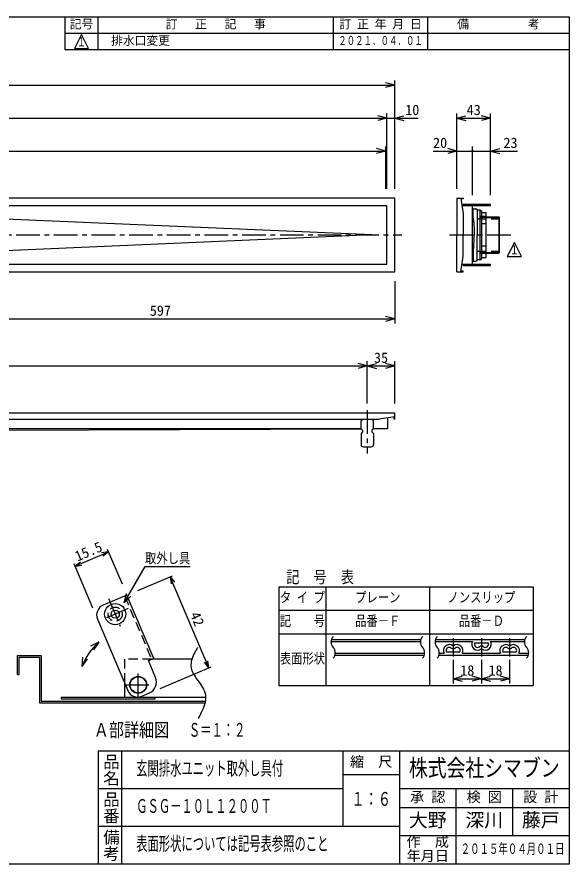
# Model space of a CAD drawing. Units: millimetres, scale not verified, with parts at other scales. Extents: x -819 to 819, y -558 to 522.
# Drawn here: x 116 to 819, y -558 to 522 of the extents above; entities that cross this region are included whole.
import ezdxf
from ezdxf.enums import TextEntityAlignment as Align

# ---------------------------------------------------------------- set-up
doc = ezdxf.new("R2010")
doc.units = ezdxf.units.MM
doc.header["$LTSCALE"] = 6
doc.linetypes.add('CHAIN1', pattern=[8, 5, -1, 1, -1])
doc.linetypes.add('DASHED2', pattern=[3, 2, -1])
for name, color, linetype in [('0-0_計極細', 2, 'Continuous'), ('0-1_計細線', 3, 'Continuous'), ('0-5_寸法線', 7, 'Continuous'), ('0-7_枠細線', 5, 'Continuous'), ('0-8_枠中線', 5, 'Continuous'), ('1-2_極細2', 2, 'Continuous'), ('1-3_細線2', 4, 'Continuous'), ('1-5_寸法2', 7, 'Continuous')]:
    doc.layers.add(name, color=color, linetype=linetype)
doc.styles.add('@ＭＳ ゴシック', font='')
doc.styles.add('ＭＳ ゴシック', font='')
doc.styles.get('@ＭＳ ゴシック').set_extended_font_data('@MS Gothic')
doc.styles.get('ＭＳ ゴシック').set_extended_font_data('MS Gothic')

msp = doc.modelspace()

# ---------------------------------------------------------------- hatches: boundary and pattern name
at = {"layer": '0-5_寸法線'}
msp.add_hatch(color=256, dxfattribs=at).paths.add_polyline_path([(697.917, 351, 1), (694.317, 351, 1)])

# ---------------------------------------------------------------- linework, layer by layer
at = {"layer": '0-0_計極細'}
for p, q in [((686.117, 281.7), (686.117, 282.9)), ((696.117, 281.7), (696.117, 282.9)), ((698.117, 281.7), (698.117, 282.9)), ((700.117, 281.7), (700.117, 282.9)), ((702.117, 281.7), (702.117, 282.9)), ((716.117, 281.7), (716.117, 282.9)), ((696.918, 264.569), (696.918, 277.2)), ((568.004, 244), (22.166, 267.768)), ((696.126, 266.428), (696.3, 266.342)), ((696.3, 266.342), (696.473, 266.086)), ((696.473, 266.086), (696.644, 265.661)), ((696.644, 265.661), (696.81, 265.071)), ((696.81, 265.071), (696.971, 264.32)), ((697.273, 262.359), (697.411, 261.164)), ((697.411, 261.164), (697.54, 259.838)), ((697.54, 259.838), (697.658, 258.39)), ((713.318, 267.5), (705.818, 267.5)), ((705.818, 267.5), (706.818, 266.5)), ((712.318, 266.5), (706.818, 266.5)), ((713.318, 267.5), (712.318, 266.5)), ((713.318, 266.2), (730.618, 266.2)), ((729.618, 267.2), (729.618, 220.8)), ((697.658, 258.39), (697.764, 256.833)), ((697.764, 256.833), (697.858, 255.178)), ((697.858, 255.178), (697.939, 253.437)), ((697.939, 253.437), (698.005, 251.623)), ((698.005, 251.623), (698.058, 249.751)), ((698.058, 249.751), (698.096, 247.835)), ((568.004, 244), (22.16, 220.227)), ((698.005, 236.377), (698.058, 238.249)), ((698.058, 238.249), (698.096, 240.165)), ((698.096, 247.835), (698.118, 245.889)), ((698.096, 240.165), (698.118, 242.111)), ((698.118, 245.889), (698.126, 243.928)), ((698.118, 242.111), (698.126, 244.072)), ((697.273, 225.641), (697.411, 226.836)), ((697.411, 226.836), (697.54, 228.162)), ((697.54, 228.162), (697.658, 229.61)), ((697.658, 229.61), (697.764, 231.167)), ((697.764, 231.167), (697.858, 232.822)), ((697.858, 232.822), (697.939, 234.563)), ((697.939, 234.563), (698.005, 236.377)), ((696.126, 221.572), (696.3, 221.658)), ((696.3, 221.658), (696.473, 221.914)), ((696.473, 221.914), (696.644, 222.339)), ((696.644, 222.339), (696.81, 222.929)), ((696.81, 222.929), (696.971, 223.68)), ((696.918, 223.431), (696.918, 210.8)), ((696.971, 223.68), (697.126, 224.587)), ((697.126, 224.587), (697.273, 225.641)), ((705.818, 220.5), (706.818, 221.5)), ((713.318, 220.5), (705.818, 220.5)), ((712.318, 221.5), (706.818, 221.5)), ((713.318, 220.5), (712.318, 221.5)), ((713.318, 221.8), (730.618, 221.8)), ((686.117, 205.1), (686.117, 206.3)), ((696.117, 205.1), (696.117, 206.3)), ((698.117, 205.1), (698.117, 206.3)), ((700.117, 205.1), (700.117, 206.3)), ((702.117, 205.1), (702.117, 206.3)), ((716.117, 205.1), (716.117, 206.3))]:
    msp.add_line(p, q, dxfattribs=at)
at = {"layer": '0-0_計極細', "linetype": 'DASHED2'}
for p, q in [((701.818, 264.5), (730.618, 264.5)), ((701.818, 223.5), (730.618, 223.5))]:
    msp.add_line(p, q, dxfattribs=at)
at = {"layer": '0-0_計極細', "linetype": 'CHAIN1'}
for p, q in [((-605.171, 244), (605.857, 244)), ((666.757, 244), (745.689, 244)), ((562, 20.641), (562, -34.629))]:
    msp.add_line(p, q, dxfattribs=at)
at = {"layer": '0-0_計極細'}
msp.add_lwpolyline([(696.971, 264.32), (697.126, 263.413), (697.273, 262.359)], dxfattribs=at)
at = {"layer": '0-1_計細線'}
for p, q in [((676.118, 291), (676.118, 244)), ((676.118, 291), (684.118, 291)), ((681.118, 291), (684.118, 270.844)), ((684.118, 290.3), (681.222, 290.3)), ((684.117, 281.7), (682.502, 281.7)), ((684.118, 291), (684.118, 290.3)), ((684.118, 270.844), (684.118, 244)), ((696.918, 277.2), (700.318, 277.2)), ((701.818, 275.7), (701.818, 244)), ((705.818, 275.5), (701.818, 275.5)), ((705.818, 212.3), (705.818, 275.7)), ((707.618, 273.9), (707.618, 214.1)), ((707.618, 272.75), (713.318, 272.75)), ((713.318, 215.25), (713.318, 272.75)), ((713.318, 267.2), (729.618, 267.2)), ((730.618, 266.2), (729.618, 267.2)), ((730.618, 221.8), (730.618, 266.2)), ((713.318, 258.375), (707.618, 258.375)), ((676.118, 197), (676.118, 244)), ((684.118, 217.156), (684.118, 244)), ((701.818, 212.3), (701.818, 244)), ((713.318, 229.625), (707.618, 229.625)), ((681.118, 197), (684.118, 217.156)), ((713.318, 220.8), (729.618, 220.8)), ((730.618, 221.8), (729.618, 220.8)), ((684.117, 206.3), (682.502, 206.3)), ((696.918, 210.8), (700.318, 210.8)), ((705.818, 212.5), (701.818, 212.5)), ((707.618, 215.25), (713.318, 215.25)), ((676.118, 197), (684.118, 197)), ((684.118, 197.7), (681.222, 197.7)), ((684.118, 197), (684.118, 197.7)), ((596.983, 11.993), (577, 9.002)), ((596.3, 9), (596.3, 11.891)), ((-577, 9), (577, 9)), ((556, 9), (554, 7)), ((554, -3), (554, 7)), ((570, 7), (568, 9)), ((570, -3), (570, 7)), ((587.7, 10.454), (587.7, -3)), ((597, 9), (596.3, 9)), ((554, -3), (8, -3)), ((20.31, -4.978), (554.046, -3.046)), ((554, -3), (556, -5)), ((556, -7), (554, -9)), ((554, -9), (554, -23)), ((556, -5), (556, -7)), ((570, -3), (568, -5)), ((568, -5), (568, -7)), ((568, -7), (570, -9)), ((587.7, -3), (570, -3)), ((570, -9), (570, -23)), ((557, -26), (567, -26))]:
    msp.add_line(p, q, dxfattribs=at)
for points in [[(597, 197), (597, 291), (-597, 291), (-597, 197)], [(-587, 281), (-587, 207), (587, 207), (587, 281)], [(684.117, 282.9), (684.117, 281.7), (719.117, 281.7), (719.117, 282.9)], [(684.117, 206.3), (684.117, 205.1), (719.117, 205.1), (719.117, 206.3)]]:
    msp.add_lwpolyline(points, close=True, dxfattribs=at)
for points in [[(684.118, 206.3), (696.117, 206.3), (696.117, 281.7), (684.118, 281.7)], [(597, 9), (597, 17), (-597, 17)]]:
    msp.add_lwpolyline(points, dxfattribs=at)
for centre, radius, start, end in [((696.918, 278), 0.8, 180, 270), ((700.318, 275.7), 1.5, 0, 90), ((705.818, 273.9), 1.8, 0, 90), ((696.918, 210), 0.8, 90, 180), ((700.318, 212.3), 1.5, 270, 360), ((705.818, 214.1), 1.8, 270, 360), ((557, -23), 3, 180, 270), ((567, -23), 3, 270, 360)]:
    msp.add_arc(centre, radius, start, end, dxfattribs=at)
at = {"layer": '0-5_寸法線'}
for p, q in [((-597, 435), (597, 435)), ((597, 435), (585.409, 438.106)), ((597, 435), (585.409, 431.894)), ((597, 303), (597, 441)), ((-587, 393), (587, 393)), ((587, 393), (575.409, 396.106)), ((587, 393), (575.409, 389.894)), ((587, 303), (587, 399)), ((587, 393), (627, 393)), ((597, 303), (597, 399)), ((597, 393), (608.591, 396.106)), ((597, 393), (608.591, 389.894)), ((676.118, 302.999), (676.118, 399)), ((676.118, 393), (687.709, 396.106)), ((676.118, 393), (687.709, 389.894)), ((676.118, 393), (719.117, 393)), ((719.117, 393), (707.526, 396.106)), ((719.117, 393), (707.526, 389.894)), ((719.117, 295.899), (719.117, 399)), ((585.5, 303), (585.5, 357)), ((676.118, 303), (676.118, 357)), ((696.117, 294.9), (696.117, 357)), ((719.117, 294.9), (719.117, 357)), ((-585.5, 351), (585.5, 351)), ((585.5, 351), (573.909, 354.106)), ((585.5, 351), (573.909, 347.894)), ((645.789, 351), (696.117, 351)), ((676.118, 351), (664.526, 354.106)), ((676.118, 351), (664.526, 347.894)), ((696.117, 351), (753.467, 351)), ((719.117, 351), (730.709, 354.106)), ((719.117, 351), (730.709, 347.894)), ((597, 185), (597, 131)), ((0, 137), (597, 137)), ((597, 137), (585.409, 140.106)), ((597, 137), (585.409, 133.894)), ((-562, 77), (562, 77)), ((562, 77), (550.409, 80.106)), ((562, 77), (550.409, 73.894)), ((562, 29), (562, 83)), ((562, 77), (573.591, 80.106)), ((562, 77), (573.591, 73.894)), ((562, 77), (597, 77)), ((597, 77), (585.409, 80.106)), ((597, 77), (585.409, 73.894)), ((597, 29), (597, 83))]:
    msp.add_line(p, q, dxfattribs=at)
at = {"layer": '0-7_枠細線'}
for p, q in [((219, 480), (219, 522)), ((519, 480), (519, 522)), ((639, 480), (639, 522)), ((819, 501), (177, 501)), ((198, 499.731), (189, 481.731)), ((207, 481.731), (198, 499.731)), ((189, 481.731), (207, 481.731)), ((749.321, 234.377), (740.321, 216.377)), ((758.321, 216.377), (749.321, 234.377)), ((740.321, 216.377), (758.321, 216.377)), ((449.356, -204.431), (773.356, -204.431)), ((449.356, -204.431), (449.356, -330.431)), ((509.356, -204.431), (509.356, -330.431)), ((641.356, -204.431), (641.356, -330.431)), ((773.356, -204.431), (773.356, -330.431)), ((449.356, -234.431), (773.356, -234.431)), ((449.356, -264.431), (773.356, -264.431)), ((515.747, -274.127), (629.604, -274.127)), ((516.187, -271.727), (630.043, -271.727)), ((648.347, -274.127), (695.822, -274.127)), ((648.787, -271.727), (762.644, -271.727)), ((698.69, -276.127), (716.022, -276.127)), ((718.89, -274.127), (762.204, -274.127)), ((521.108, -289.327), (634.965, -289.327)), ((653.709, -289.327), (659.822, -289.327)), ((662.69, -287.327), (680.022, -287.327)), ((682.89, -289.327), (731.822, -289.327)), ((734.69, -287.327), (752.022, -287.327)), ((754.89, -289.327), (767.565, -289.327)), ((520.669, -291.727), (634.525, -291.727)), ((653.269, -291.727), (767.126, -291.727)), ((671.356, -297.727), (671.356, -327.727)), ((707.356, -297.727), (707.356, -327.727)), ((743.356, -297.727), (743.356, -327.727)), ((671.356, -321.727), (682.947, -318.621)), ((671.356, -321.727), (682.947, -324.833)), ((671.356, -321.727), (707.356, -321.727)), ((707.356, -321.727), (695.765, -318.621)), ((707.356, -321.727), (695.765, -324.833)), ((707.356, -321.727), (718.947, -318.621)), ((707.356, -321.727), (718.947, -324.833)), ((707.356, -321.727), (743.356, -321.727)), ((743.356, -321.727), (731.765, -318.621)), ((743.356, -321.727), (731.765, -324.833)), ((449.356, -330.431), (773.356, -330.431)), ((249, -414), (249, -558)), ((531, -414), (531, -510)), ((603, -414), (603, -558)), ((531, -444), (603, -444)), ((531, -462), (219, -462)), ((819, -462), (603, -462)), ((675, -462), (675, -558)), ((747, -462), (747, -522)), ((603, -486), (819, -486)), ((603, -510), (219, -510)), ((819, -522), (603, -522))]:
    msp.add_line(p, q, dxfattribs=at)
at = {"layer": '0-7_枠細線', "linetype": 'CHAIN1'}
for p, q in [((671.356, -270.048), (671.356, -293.265)), ((707.356, -270.048), (707.356, -293.265)), ((743.356, -270.048), (743.356, -293.265))]:
    msp.add_line(p, q, dxfattribs=at)
at = {"layer": '0-7_枠細線'}
msp.add_lwpolyline([(819, 480), (177, 480), (177, 522)], dxfattribs=at)
for centre, radius, start, end in [((526.035, -274.771), 10.308, 137.56163, 222.43837), ((639.892, -274.771), 10.308, 137.56163, 222.43837), ((658.636, -274.771), 10.308, 137.56163, 222.43837), ((772.492, -274.771), 10.308, 137.56163, 222.43837), ((666.356, -285.727), 7.46, 51.31781, 208.85363), ((671.356, -279.482), 0.54, 231.31781, 308.68219), ((676.356, -285.727), 7.46, 331.14637, 128.68219), ((702.356, -277.727), 7.46, 151.14637, 308.68219), ((702.356, -277.727), 4, 156.42182, 308.68219), ((707.356, -283.972), 4, 51.31781, 128.68219), ((712.356, -277.727), 7.46, 231.31781, 28.85363), ((712.356, -277.727), 4, 231.31781, 23.57818), ((738.356, -285.727), 7.46, 51.31781, 208.85363), ((743.356, -279.482), 0.54, 231.31781, 308.68219), ((748.356, -285.727), 7.46, 331.14637, 128.68219), ((510.82, -288.683), 10.308, 317.56163, 42.43837), ((624.677, -288.683), 10.308, 317.56163, 42.43837), ((643.42, -288.683), 10.308, 317.56163, 42.43837), ((666.356, -285.727), 4, 51.31781, 203.57818), ((671.356, -279.482), 4, 231.31781, 308.68219), ((676.356, -285.727), 4, 336.42182, 128.68219), ((707.356, -283.972), 0.54, 51.31781, 128.68219), ((738.356, -285.727), 4, 51.31781, 203.57818), ((743.356, -279.482), 4, 231.31781, 308.68219), ((748.356, -285.727), 4, 336.42182, 128.68219), ((757.277, -288.683), 10.308, 317.56163, 42.43837)]:
    msp.add_arc(centre, radius, start, end, dxfattribs=at)
at = {"layer": '0-8_枠中線'}
msp.add_lwpolyline([(-819, -558), (-819, 522), (819, 522), (819, -558)], close=True, dxfattribs=at)
msp.add_lwpolyline([(819, -414), (219, -414), (219, -558)], dxfattribs=at)
at = {"layer": '1-2_極細2', "linetype": 'CHAIN1'}
for p, q in [((232.488, -219.604), (247.363, -254.649)), ((257.449, -232.365), (226.555, -245.479)), ((270.218, -344.608), (270.218, -315.045)), ((255.038, -329.606), (283.771, -329.606))]:
    msp.add_line(p, q, dxfattribs=at)
at = {"layer": '1-2_極細2', "linetype": 'DASHED2'}
for p, q in [((253.081, -216.294), (287.309, -296.93)), ((287.68, -296.772), (252.923, -296.772)), ((252.923, -296.772), (252.923, -327.251))]:
    msp.add_line(p, q, dxfattribs=at)
at = {"layer": '1-2_極細2'}
for p, q in [((116.462, -292.272), (146.462, -292.272)), ((116.462, -316.272), (116.462, -292.272)), ((118.562, -294.372), (144.362, -294.372)), ((118.562, -316.272), (118.562, -294.372)), ((144.362, -294.372), (144.362, -352.272)), ((146.462, -292.272), (146.462, -350.172)), ((338.59, -296.772), (287.68, -296.772)), ((116.462, -316.272), (118.562, -316.272)), ((252.923, -327.251), (252.923, -345.072)), ((171.923, -345.072), (171.923, -347.172)), ((171.923, -345.072), (291.923, -345.072)), ((173.462, -345.072), (215.462, -345.072)), ((252.923, -345.072), (356.052, -345.072)), ((291.923, -347.172), (291.923, -345.072)), ((144.362, -352.272), (355.225, -352.272)), ((146.462, -350.172), (355.643, -350.172)), ((171.923, -347.172), (291.923, -347.172))]:
    msp.add_line(p, q, dxfattribs=at)
for points in [[(345.737, -281.953), (345.628, -282.144), (345.306, -282.714), (344.78, -283.645), (344.07, -284.914), (343.206, -286.485), (342.231, -288.317), (341.202, -290.36), (340.184, -292.559), (339.245, -294.856), (338.448, -297.189), (337.842, -299.495), (337.455, -301.711), (337.286, -303.778), (337.306, -305.636), (337.465, -307.235), (337.695, -308.529), (337.925, -309.481), (338.091, -310.064), (338.152, -310.26), (338.215, -310.456), (338.415, -311.04), (338.784, -311.995), (339.364, -313.3), (340.191, -314.919), (341.287, -316.813), (342.642, -318.932), (344.214, -321.222), (345.929, -323.623), (347.692, -326.072), (349.399, -328.504), (350.956, -330.85), (352.29, -333.047), (353.361, -335.03), (354.164, -336.742), (354.721, -338.131), (355.072, -339.155), (355.26, -339.782), (355.319, -339.994), (355.375, -340.205)], [(355.375, -340.205), (355.529, -340.835), (355.737, -341.868), (355.935, -343.28), (356.052, -345.036), (356.02, -347.093), (355.787, -349.397), (355.326, -351.888), (354.639, -354.498), (353.755, -357.156), (352.726, -359.787), (351.619, -362.318), (350.506, -364.676), (349.454, -366.796), (348.523, -368.616), (347.758, -370.087), (347.193, -371.168), (346.846, -371.829), (346.729, -372.051)]]:
    msp.add_lwpolyline(points, dxfattribs=at)
at = {"layer": '1-2_極細2', "linetype": 'DASHED2'}
msp.add_circle((240.888, -239.394), 9, dxfattribs=at)
at = {"layer": '1-2_極細2'}
msp.add_circle((270.218, -329.606), 10.35, dxfattribs=at)
at = {"layer": '1-3_細線2'}
for p, q in [((255.843, -215.121), (225.466, -228.016)), ((290.071, -295.758), (255.843, -215.121)), ((218.314, -245.717), (256.997, -336.847)), ((283.167, -298.688), (290.071, -295.758)), ((292.31, -320.228), (283.167, -298.688)), ((274.698, -343.999), (284.364, -339.897))]:
    msp.add_line(p, q, dxfattribs=at)
for centre, radius in [((240.888, -239.394), 13.5), ((240.888, -239.394), 5.25), ((270.218, -329.606), 10.8)]:
    msp.add_circle(centre, radius, dxfattribs=at)
for centre, radius, start, end in [((230.741, -240.442), 13.5, 113, 203), ((278.503, -326.089), 15, 293, 23), ((269.423, -331.572), 13.5, 203, 293)]:
    msp.add_arc(centre, radius, start, end, dxfattribs=at)
at = {"layer": '1-5_寸法2'}
for p, q in [((189.595, -178.06), (232.399, -159.891)), ((232.399, -159.891), (223.487, -161.144)), ((232.399, -159.891), (225.307, -165.432)), ((249.982, -201.314), (231.227, -157.13)), ((189.595, -178.06), (196.688, -172.519)), ((212.453, -231.91), (188.423, -175.299)), ((189.595, -178.06), (198.508, -176.808)), ((269.65, -209.261), (313.835, -190.505)), ((311.073, -191.678), (316.614, -198.77)), ((311.073, -191.678), (312.326, -200.59)), ((360.305, -307.661), (311.073, -191.678)), ((252.162, -224.803), (255.268, -213.212)), ((252.162, -224.803), (260.647, -216.318)), ((220.065, -275.022), (209.29, -280.304)), ((220.065, -275.022), (213.375, -284.984)), ((198.802, -306.14), (199.807, -294.183)), ((198.802, -306.14), (205.651, -296.287)), ((360.305, -307.661), (354.764, -300.569)), ((360.305, -307.661), (359.053, -298.749)), ((298.171, -334.036), (363.067, -306.489))]:
    msp.add_line(p, q, dxfattribs=at)
msp.add_lwpolyline([(252.162, -224.803), (278.859, -178.562), (336.459, -178.562)], dxfattribs=at)
msp.add_arc((269.423, -331.572), 75.061, 131.11509, 160.19528, dxfattribs=at)

# ---------------------------------------------------------------- texts
at = {"layer": '0-5_寸法線', "style": 'ＭＳ ゴシック'}
for s, p in [('10', (610.31, 393)), ('43', (688.617, 393)), ('20', (645.789, 351)), ('23', (735.467, 351)), ('597', (285, 137)), ('35', (570.5, 77))]:
    msp.add_text(s, height=13.2, dxfattribs=at).set_placement(p, align=Align.BOTTOM_LEFT)
at = {"layer": '0-7_枠細線', "style": 'ＭＳ ゴシック'}
for s, height, p in [('記号', 11, (183, 504)), ('訂\u3000 正\u3000 記\u3000 事', 11, (305.25, 504)), ('訂 正 年 月 日', 11, (526.5, 504)), ('備\u3000\u3000\u3000\u3000\u3000考', 11, (676.5, 504)), ('排水口変更', 11, (235.62, 483)), ('18', 13.2, (680.356, -321.727)), ('18', 13.2, (716.356, -321.727)), ('縮\u3000尺', 13.2, (540, -438)), ('検 図', 13.2, (688.5, -483)), ('設 計', 13.2, (760.5, -483)), ('承 認', 13.2, (616.5, -483)), ('大野', 17.6, (615, -516)), ('深川', 17.6, (687, -516)), ('藤戸', 17.6, (759, -516)), ('作\u3000成', 13.2, (612, -540)), ('年月日', 13.2, (612, -558))]:
    msp.add_text(s, height=height, dxfattribs=at).set_placement(p, align=Align.BOTTOM_LEFT)
for s, height, width, p in [('２０２１．０４．０１', 11, 0.7, (525, 483)), ('１', 11, 0.8, (191.838, 481.362)), ('１', 11, 0.8, (743.159, 216.009)), ('タ イ プ', 13.2, 0.8, (450.556, -228.431)), ('プレーン', 13.2, 0.8, (546.556, -228.431)), ('ノンスリップ', 13.2, 0.8, (664.156, -228.431)), ('記\u3000\u3000号', 13.2, 0.8, (450.556, -258.431)), ('品番－Ｆ', 13.2, 0.8, (546.556, -258.431)), ('品番－Ｄ', 13.2, 0.8, (678.556, -258.431)), ('表面形状', 13.2, 0.8, (450.556, -306.431)), ('Ａ部詳細図', 17.6, 0.8, (213.63, -401.017)), ('Ｓ＝１：２', 17.6, 0.6, (334.703, -401.017)), ('株式会社シマブン', 21.99, 0.8, (615, -453)), ('玄関排水ユニット取外し具付', 17.6, 0.6, (267.6, -450)), ('ＧＳＧ－１０Ｌ１２００Ｔ', 17.6, 0.6, (267.6, -498)), ('１：６', 17.6, 0.7, (541.8, -489)), ('表面形状については記号表参照のこと', 17.6, 0.6, (267.6, -546)), ('２０１５年０４月０１日', 13.2, 0.65, (681, -549))]:
    msp.add_text(s, height=height, dxfattribs=dict(at, width=width)).set_placement(p, align=Align.BOTTOM_LEFT)
at = {"layer": '0-7_枠細線', "style": '@ＭＳ ゴシック'}
for s, p in [('品名', (223.5, -417)), ('品番', (223.5, -465)), ('備考', (223.5, -513))]:
    msp.add_text(s, height=15.4, rotation=270, dxfattribs=at).set_placement(p, align=Align.BOTTOM_LEFT)
at = {"layer": '0-7_枠細線', "insert": (458.685, -201.431), "char_height": 15.4, "attachment_point": 7, "style": 'ＭＳ ゴシック'}
msp.add_mtext('\\T2.07;\\W0.8;記号表', dxfattribs=at)
at = {"layer": '1-5_寸法2', "style": 'ＭＳ ゴシック'}
for s, rotation, p in [('15.5', 23, (194.428, -176.009)), ('42', 293, (332.173, -241.385))]:
    msp.add_text(s, height=13.2, rotation=rotation, dxfattribs=at).set_placement(p, align=Align.BOTTOM_LEFT)
at = {"layer": '1-5_寸法2', "style": 'ＭＳ ゴシック', "width": 0.8}
msp.add_text('取外し具', height=13.2, dxfattribs=at).set_placement((278.859, -178.562), align=Align.BOTTOM_LEFT)

doc.saveas('drawing.dxf')
